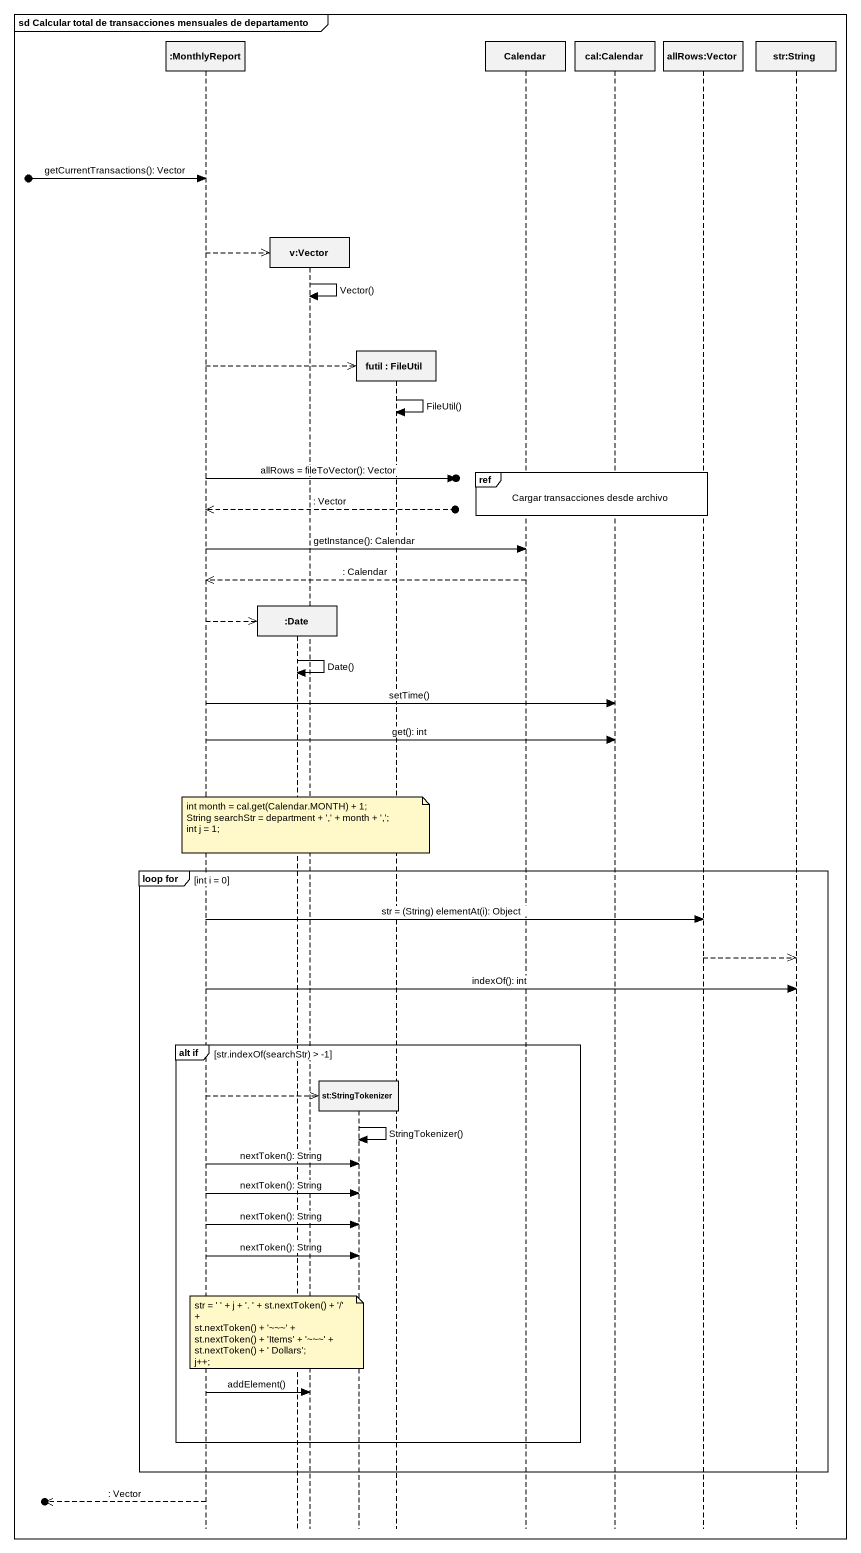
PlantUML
@startuml
mainframe sd Calcular total de transacciones mensuales de departamento
hide footbox
participant ":MonthlyReport" as MonthlyReport
participant ":Date" as Date
participant "v:Vector" as v_Vector
participant "st:StringTokenizer" as st_StringTokenizer
participant "futil : FileUtil" as futil
participant Calendar
participant "cal:Calendar" as cal_Calendar
participant "allRows:Vector" as allRows_Vector
participant "str:String" as str_String

[o-> MonthlyReport : getCurrentTransactions(): Vector
MonthlyReport -->> v_Vector **
v_Vector -> v_Vector : Vector()
MonthlyReport -->> futil **
futil -> futil : FileUtil()
ref over Calendar, cal_Calendar, allRows_Vector : Cargar transacciones desde archivo
MonthlyReport ->o] : allRows = fileToVector(): Vector
MonthlyReport <<--o] : : Vector
MonthlyReport -> Calendar : getInstance(): Calendar
Calendar -->> MonthlyReport : : Calendar
MonthlyReport -->> Date **
Date -> Date : Date()
MonthlyReport -> cal_Calendar : setTime()
MonthlyReport -> cal_Calendar : get(): int
note over v_Vector
  int month = cal.get(Calendar.MONTH) + 1;
  String searchStr = department + ',' + month + ',';
  int j = 1;
end note
group loop for [int i = 0]
  MonthlyReport -> allRows_Vector : str = (String) elementAt(i): Object
  allRows_Vector -->> str_String
  MonthlyReport -> str_String : indexOf(): int
  group alt if [str.indexOf(searchStr) > -1]
    MonthlyReport -->> st_StringTokenizer **
    st_StringTokenizer -> st_StringTokenizer : StringTokenizer()
    MonthlyReport -> st_StringTokenizer : nextToken(): String
    MonthlyReport -> st_StringTokenizer : nextToken(): String
    MonthlyReport -> st_StringTokenizer : nextToken(): String
    MonthlyReport -> st_StringTokenizer : nextToken(): String
    note over Date
      str = ' ' + j + '. ' + st.nextToken() + '/' +
      st.nextToken() + '~~~' +
      st.nextToken() + 'Items' + '~~~' +
      st.nextToken() + ' Dollars';
      j++;
    end note
    MonthlyReport -> v_Vector : addElement()
  end
end
[o<<-- MonthlyReport : : Vector
@enduml
